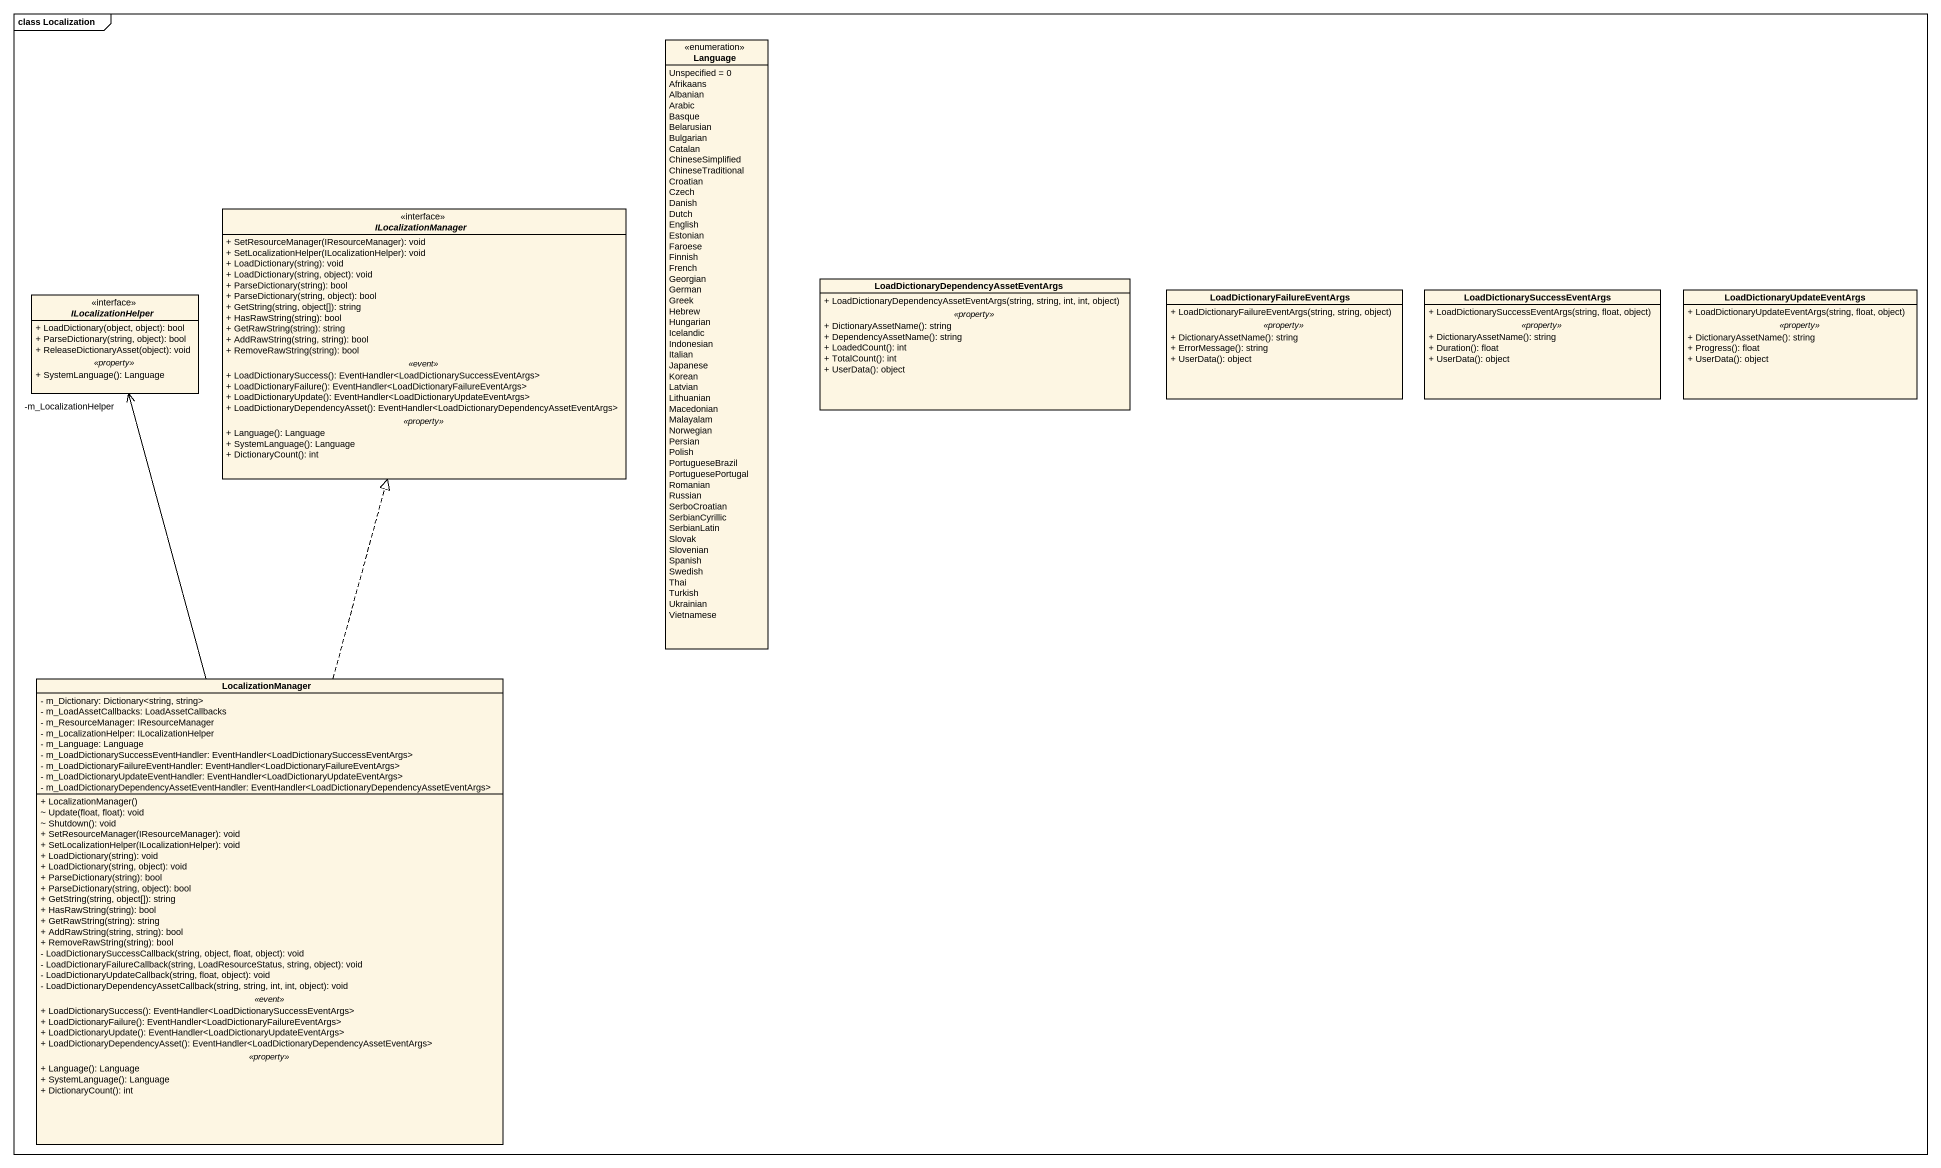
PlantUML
@startuml
mainframe class Localization
hide circle
hide empty members
skinparam classAttributeIconSize 0
enum Language {
  Unspecified = 0
  Afrikaans
  Albanian
  Arabic
  Basque
  Belarusian
  Bulgarian
  Catalan
  ChineseSimplified
  ChineseTraditional
  Croatian
  Czech
  Danish
  Dutch
  English
  Estonian
  Faroese
  Finnish
  French
  Georgian
  German
  Greek
  Hebrew
  Hungarian
  Icelandic
  Indonesian
  Italian
  Japanese
  Korean
  Latvian
  Lithuanian
  Macedonian
  Malayalam
  Norwegian
  Persian
  Polish
  PortugueseBrazil
  PortuguesePortugal
  Romanian
  Russian
  SerboCroatian
  SerbianCyrillic
  SerbianLatin
  Slovak
  Slovenian
  Spanish
  Swedish
  Thai
  Turkish
  Ukrainian
  Vietnamese
}
interface ILocalizationManager {
  + SetResourceManager(IResourceManager): void
  + SetLocalizationHelper(ILocalizationHelper): void
  + LoadDictionary(string): void
  + LoadDictionary(string, object): void
  + ParseDictionary(string): bool
  + ParseDictionary(string, object): bool
  + GetString(string, object[]): string
  + HasRawString(string): bool
  + GetRawString(string): string
  + AddRawString(string, string): bool
  + RemoveRawString(string): bool
  .. <<event>> ..
  + LoadDictionarySuccess(): EventHandler<LoadDictionarySuccessEventArgs>
  + LoadDictionaryFailure(): EventHandler<LoadDictionaryFailureEventArgs>
  + LoadDictionaryUpdate(): EventHandler<LoadDictionaryUpdateEventArgs>
  + LoadDictionaryDependencyAsset(): EventHandler<LoadDictionaryDependencyAssetEventArgs>
  .. <<property>> ..
  + Language(): Language
  + SystemLanguage(): Language
  + DictionaryCount(): int
}
interface ILocalizationHelper {
  + LoadDictionary(object, object): bool
  + ParseDictionary(string, object): bool
  + ReleaseDictionaryAsset(object): void
  .. <<property>> ..
  + SystemLanguage(): Language
}
class "LoadDictionaryDependencyAssetEventArgs" as LoadDictionaryDependencyAsse {
  + LoadDictionaryDependencyAssetEventArgs(string, string, int, int, object)
  .. <<property>> ..
  + DictionaryAssetName(): string
  + DependencyAssetName(): string
  + LoadedCount(): int
  + TotalCount(): int
  + UserData(): object
}
class "LoadDictionaryFailureEventArgs" as LoadDictionaryFailureEventAr {
  + LoadDictionaryFailureEventArgs(string, string, object)
  .. <<property>> ..
  + DictionaryAssetName(): string
  + ErrorMessage(): string
  + UserData(): object
}
class "LoadDictionarySuccessEventArgs" as LoadDictionarySuccessEventAr {
  + LoadDictionarySuccessEventArgs(string, float, object)
  .. <<property>> ..
  + DictionaryAssetName(): string
  + Duration(): float
  + UserData(): object
}
class "LoadDictionaryUpdateEventArgs" as LoadDictionaryUpdateEventArg {
  + LoadDictionaryUpdateEventArgs(string, float, object)
  .. <<property>> ..
  + DictionaryAssetName(): string
  + Progress(): float
  + UserData(): object
}
class LocalizationManager {
  - m_Dictionary: Dictionary<string, string>
  - m_LoadAssetCallbacks: LoadAssetCallbacks
  - m_ResourceManager: IResourceManager
  - m_LocalizationHelper: ILocalizationHelper
  - m_Language: Language
  - m_LoadDictionarySuccessEventHandler: EventHandler<LoadDictionarySuccessEventArgs>
  - m_LoadDictionaryFailureEventHandler: EventHandler<LoadDictionaryFailureEventArgs>
  - m_LoadDictionaryUpdateEventHandler: EventHandler<LoadDictionaryUpdateEventArgs>
  - m_LoadDictionaryDependencyAssetEventHandler: EventHandler<LoadDictionaryDependencyAssetEventArgs>
  --
  + LocalizationManager()
  ~ Update(float, float): void
  ~ Shutdown(): void
  + SetResourceManager(IResourceManager): void
  + SetLocalizationHelper(ILocalizationHelper): void
  + LoadDictionary(string): void
  + LoadDictionary(string, object): void
  + ParseDictionary(string): bool
  + ParseDictionary(string, object): bool
  + GetString(string, object[]): string
  + HasRawString(string): bool
  + GetRawString(string): string
  + AddRawString(string, string): bool
  + RemoveRawString(string): bool
  - LoadDictionarySuccessCallback(string, object, float, object): void
  - LoadDictionaryFailureCallback(string, LoadResourceStatus, string, object): void
  - LoadDictionaryUpdateCallback(string, float, object): void
  - LoadDictionaryDependencyAssetCallback(string, string, int, int, object): void
  .. <<event>> ..
  + LoadDictionarySuccess(): EventHandler<LoadDictionarySuccessEventArgs>
  + LoadDictionaryFailure(): EventHandler<LoadDictionaryFailureEventArgs>
  + LoadDictionaryUpdate(): EventHandler<LoadDictionaryUpdateEventArgs>
  + LoadDictionaryDependencyAsset(): EventHandler<LoadDictionaryDependencyAssetEventArgs>
  .. <<property>> ..
  + Language(): Language
  + SystemLanguage(): Language
  + DictionaryCount(): int
}
LocalizationManager .up.|> ILocalizationManager
LocalizationManager -up-> "-m_LocalizationHelper" ILocalizationHelper
@enduml
